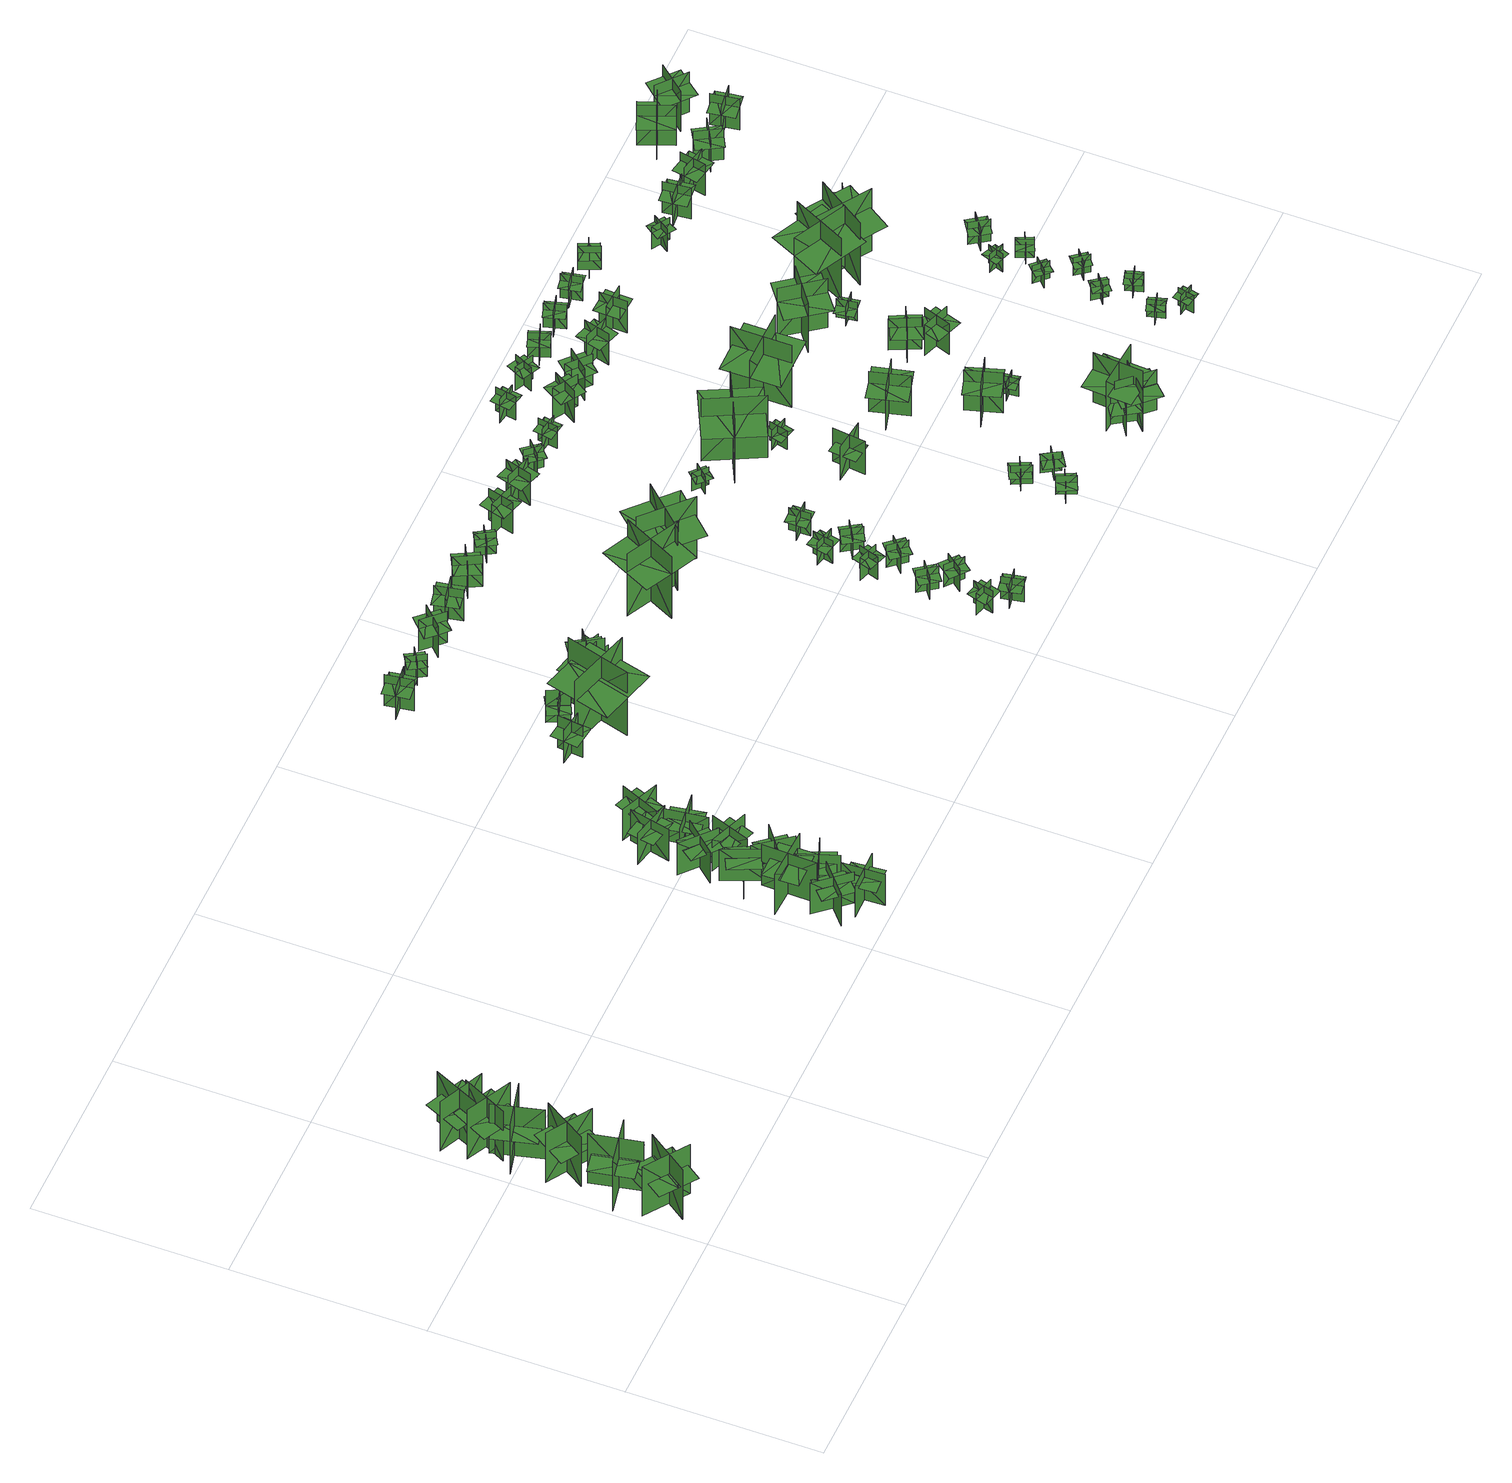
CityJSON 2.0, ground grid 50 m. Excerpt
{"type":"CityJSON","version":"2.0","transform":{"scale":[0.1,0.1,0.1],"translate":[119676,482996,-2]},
"CityObjects":{
"tree1":{"type":"SolitaryVegetationObject","geometry":[{"type":"MultiSurface","lod":"1","boundaries":[[[0,1,2]],[[0,2,3]],[[4,5,6]],[[4,6,7]],[[8,9,10]],[[8,10,11]],[[8,12,13]],[[8,13,9]]]}]},
"tree2":{"type":"SolitaryVegetationObject","geometry":[{"type":"MultiSurface","lod":"1","boundaries":[[[14,15,16]],[[14,16,17]],[[18,19,20]],[[18,20,21]],[[22,23,24]],[[22,24,25]],[[22,26,27]],[[22,27,23]]]}]},
"tree3":{"type":"SolitaryVegetationObject","geometry":[{"type":"MultiSurface","lod":"1","boundaries":[[[28,29,30]],[[28,30,31]],[[32,33,34]],[[32,34,35]],[[36,37,38]],[[36,38,39]],[[36,40,41]],[[36,41,37]]]}]},
"tree4":{"type":"SolitaryVegetationObject","geometry":[{"type":"MultiSurface","lod":"1","boundaries":[[[42,43,44]],[[42,44,45]],[[46,47,48]],[[46,48,49]],[[50,51,52]],[[50,52,53]],[[50,54,55]],[[50,55,51]]]}]},
"tree5":{"type":"SolitaryVegetationObject","geometry":[{"type":"MultiSurface","lod":"1","boundaries":[[[56,57,58]],[[56,58,59]],[[60,61,62]],[[60,62,63]],[[64,65,66]],[[64,66,67]],[[64,68,69]],[[64,69,65]]]}]},
"tree6":{"type":"SolitaryVegetationObject","geometry":[{"type":"MultiSurface","lod":"1","boundaries":[[[70,71,72]],[[70,72,73]],[[74,75,76]],[[74,76,77]],[[78,79,80]],[[78,80,81]],[[78,82,83]],[[78,83,79]]]}]},
"tree7":{"type":"SolitaryVegetationObject","geometry":[{"type":"MultiSurface","lod":"1","boundaries":[[[84,85,86]],[[84,86,87]],[[88,89,90]],[[88,90,91]],[[92,93,94]],[[92,94,95]],[[92,95,96]],[[92,96,97]]]}]},
"tree8":{"type":"SolitaryVegetationObject","geometry":[{"type":"MultiSurface","lod":"1","boundaries":[[[98,99,100]],[[98,100,101]],[[102,103,104]],[[102,104,105]],[[106,107,108]],[[106,108,109]],[[106,109,110]],[[106,110,111]]]}]},
"tree9":{"type":"SolitaryVegetationObject","geometry":[{"type":"MultiSurface","lod":"1","boundaries":[[[112,113,114]],[[112,114,115]],[[116,117,118]],[[116,118,119]],[[120,121,122]],[[120,122,123]],[[120,123,124]],[[120,124,125]]]}]},
"tree10":{"type":"SolitaryVegetationObject","geometry":[{"type":"MultiSurface","lod":"1","boundaries":[[[126,127,128]],[[126,128,129]],[[130,131,132]],[[130,132,133]],[[134,135,136]],[[134,136,137]],[[134,137,138]],[[134,138,139]]]}]},
"tree11":{"type":"SolitaryVegetationObject","geometry":[{"type":"MultiSurface","lod":"1","boundaries":[[[140,141,142]],[[140,142,143]],[[144,145,146]],[[144,146,147]],[[148,149,150]],[[148,150,151]],[[148,151,152]],[[148,152,153]]]}]},
"tree12":{"type":"SolitaryVegetationObject","geometry":[{"type":"MultiSurface","lod":"1","boundaries":[[[154,155,156]],[[154,156,157]],[[158,159,160]],[[158,160,161]],[[162,163,164]],[[162,164,165]],[[162,165,166]],[[162,166,167]]]}]},
"tree13":{"type":"SolitaryVegetationObject","geometry":[{"type":"MultiSurface","lod":"1","boundaries":[[[168,169,170]],[[168,170,171]],[[172,173,174]],[[172,174,175]],[[176,177,178]],[[176,178,179]],[[176,179,180]],[[176,180,181]]]}]},
"tree14":{"type":"SolitaryVegetationObject","geometry":[{"type":"MultiSurface","lod":"1","boundaries":[[[182,183,184]],[[182,184,185]],[[186,187,188]],[[186,188,189]],[[190,191,192]],[[190,192,193]],[[190,193,194]],[[190,194,195]]]}]},
"tree15":{"type":"SolitaryVegetationObject","geometry":[{"type":"MultiSurface","lod":"1","boundaries":[[[196,197,198]],[[196,198,199]],[[200,201,202]],[[200,202,203]],[[204,205,206]],[[204,206,207]],[[204,207,208]],[[204,208,209]]]}]},
"tree16":{"type":"SolitaryVegetationObject","geometry":[{"type":"MultiSurface","lod":"1","boundaries":[[[210,211,212]],[[210,212,213]],[[214,215,216]],[[214,216,217]],[[218,219,220]],[[218,220,221]],[[218,221,222]],[[218,222,223]]]}]},
"tree17":{"type":"SolitaryVegetationObject","geometry":[{"type":"MultiSurface","lod":"1","boundaries":[[[224,225,226]],[[224,226,227]],[[228,229,230]],[[228,230,231]],[[232,233,234]],[[232,234,235]],[[232,235,236]],[[232,236,237]]]}]},
"tree18":{"type":"SolitaryVegetationObject","geometry":[{"type":"MultiSurface","lod":"1","boundaries":[[[238,239,240]],[[238,240,241]],[[242,243,244]],[[242,244,245]],[[246,247,248]],[[246,248,249]],[[246,250,251]],[[246,251,247]]]}]},
"tree19":{"type":"SolitaryVegetationObject","geometry":[{"type":"MultiSurface","lod":"1","boundaries":[[[252,253,254]],[[252,254,255]],[[256,257,258]],[[256,258,259]],[[260,261,257]],[[260,257,256]],[[262,263,253]],[[262,253,252]],[[252,253,264]],[[252,264,265]],[[252,266,267]],[[252,267,253]]]}]},
"tree20":{"type":"SolitaryVegetationObject","geometry":[{"type":"MultiSurface","lod":"1","boundaries":[[[268,269,270]],[[268,270,271]],[[272,273,274]],[[272,274,275]],[[276,277,278]],[[276,278,279]],[[276,279,280]],[[276,280,281]]]}]},
"tree21":{"type":"SolitaryVegetationObject","geometry":[{"type":"MultiSurface","lod":"1","boundaries":[[[282,283,284]],[[282,284,285]],[[286,287,288]],[[286,288,289]],[[290,291,292]],[[290,292,293]],[[290,293,294]],[[290,294,295]]]}]},
"tree22":{"type":"SolitaryVegetationObject","geometry":[{"type":"MultiSurface","lod":"1","boundaries":[[[296,297,298]],[[296,298,299]],[[300,301,302]],[[300,302,303]],[[304,305,301]],[[304,301,300]],[[306,307,297]],[[306,297,296]],[[296,297,308]],[[296,308,309]],[[296,310,311]],[[296,311,297]]]}]},
"tree23":{"type":"SolitaryVegetationObject","geometry":[{"type":"MultiSurface","lod":"1","boundaries":[[[312,313,314]],[[312,314,315]],[[316,317,318]],[[316,318,319]],[[320,321,322]],[[320,322,323]],[[320,324,325]],[[320,325,321]]]}]},
"tree24":{"type":"SolitaryVegetationObject","geometry":[{"type":"MultiSurface","lod":"1","boundaries":[[[326,327,328]],[[326,328,329]],[[330,331,332]],[[330,332,333]],[[334,335,336]],[[334,336,337]],[[334,337,338]],[[334,338,339]]]}]},
"tree25":{"type":"SolitaryVegetationObject","geometry":[{"type":"MultiSurface","lod":"1","boundaries":[[[340,341,342]],[[340,342,343]],[[344,345,346]],[[344,346,347]],[[348,349,350]],[[348,350,351]],[[348,352,353]],[[348,353,349]]]}]},
"tree26":{"type":"SolitaryVegetationObject","geometry":[{"type":"MultiSurface","lod":"1","boundaries":[[[354,355,356]],[[354,356,357]],[[358,359,360]],[[358,360,361]],[[362,363,364]],[[362,364,365]],[[362,365,366]],[[362,366,367]]]}]},
"tree27":{"type":"SolitaryVegetationObject","geometry":[{"type":"MultiSurface","lod":"1","boundaries":[[[368,369,370]],[[368,370,371]],[[372,373,374]],[[372,374,375]],[[376,377,378]],[[376,378,379]],[[376,379,380]],[[376,380,381]]]}]},
"tree28":{"type":"SolitaryVegetationObject","geometry":[{"type":"MultiSurface","lod":"1","boundaries":[[[382,383,384]],[[382,384,385]],[[386,387,388]],[[386,388,389]],[[390,391,392]],[[390,392,393]],[[390,393,394]],[[390,394,395]]]}]},
"tree29":{"type":"SolitaryVegetationObject","geometry":[{"type":"MultiSurface","lod":"1","boundaries":[[[396,397,398]],[[396,398,399]],[[400,401,402]],[[400,402,403]],[[404,405,406]],[[404,406,407]],[[404,407,408]],[[404,408,409]]]}]},
"tree30":{"type":"SolitaryVegetationObject","geometry":[{"type":"MultiSurface","lod":"1","boundaries":[[[410,411,412]],[[410,412,413]],[[414,415,416]],[[414,416,417]],[[418,419,420]],[[418,420,421]],[[418,421,422]],[[418,422,423]]]}]},
"tree31":{"type":"SolitaryVegetationObject","geometry":[{"type":"MultiSurface","lod":"1","boundaries":[[[424,425,426]],[[424,426,427]],[[428,429,430]],[[428,430,431]],[[432,433,434]],[[432,434,435]],[[432,435,436]],[[432,436,437]]]}]},
"tree32":{"type":"SolitaryVegetationObject","geometry":[{"type":"MultiSurface","lod":"1","boundaries":[[[438,439,440]],[[438,440,441]],[[442,443,444]],[[442,444,445]],[[446,447,448]],[[446,448,449]],[[446,449,450]],[[446,450,451]]]}]},
"tree33":{"type":"SolitaryVegetationObject","geometry":[{"type":"MultiSurface","lod":"1","boundaries":[[[452,453,454]],[[452,454,455]],[[456,457,458]],[[456,458,459]],[[460,461,462]],[[460,462,463]],[[460,463,464]],[[460,464,465]]]}]},
"tree34":{"type":"SolitaryVegetationObject","geometry":[{"type":"MultiSurface","lod":"1","boundaries":[[[466,467,468]],[[466,468,469]],[[470,471,472]],[[470,472,473]],[[474,475,476]],[[474,476,477]],[[474,477,478]],[[474,478,479]]]}]},
"tree35":{"type":"SolitaryVegetationObject","geometry":[{"type":"MultiSurface","lod":"1","boundaries":[[[480,481,482]],[[480,482,483]],[[484,485,486]],[[484,486,487]],[[488,489,490]],[[488,490,491]],[[488,491,492]],[[488,492,493]]]}]},
"tree36":{"type":"SolitaryVegetationObject","geometry":[{"type":"MultiSurface","lod":"1","boundaries":[[[494,495,496]],[[494,496,497]],[[498,499,500]],[[498,500,501]],[[502,503,504]],[[502,504,505]],[[502,505,506]],[[502,506,507]]]}]},
"tree37":{"type":"SolitaryVegetationObject","geometry":[{"type":"MultiSurface","lod":"1","boundaries":[[[508,509,510]],[[508,510,511]],[[512,513,514]],[[512,514,515]],[[516,517,518]],[[516,518,519]],[[516,519,520]],[[516,520,521]]]}]},
"tree38":{"type":"SolitaryVegetationObject","geometry":[{"type":"MultiSurface","lod":"1","boundaries":[[[522,523,524]],[[522,524,525]],[[526,527,528]],[[526,528,529]],[[530,531,532]],[[530,532,533]],[[530,533,534]],[[530,534,535]]]}]},
"tree39":{"type":"SolitaryVegetationObject","geometry":[{"type":"MultiSurface","lod":"1","boundaries":[[[536,537,538]],[[536,538,539]],[[540,541,542]],[[540,542,543]],[[544,545,546]],[[544,546,547]],[[544,547,548]],[[544,548,549]]]}]},
"tree40":{"type":"SolitaryVegetationObject","geometry":[{"type":"MultiSurface","lod":"1","boundaries":[[[550,551,552]],[[550,552,553]],[[554,555,556]],[[554,556,557]],[[558,559,560]],[[558,560,561]],[[558,561,562]],[[558,562,563]]]}]},
"tree41":{"type":"SolitaryVegetationObject","geometry":[{"type":"MultiSurface","lod":"1","boundaries":[[[564,565,566]],[[564,566,567]],[[568,569,570]],[[568,570,571]],[[572,573,574]],[[572,574,575]],[[572,575,576]],[[572,576,577]]]}]},
"tree42":{"type":"SolitaryVegetationObject","geometry":[{"type":"MultiSurface","lod":"1","boundaries":[[[578,579,580]],[[578,580,581]],[[582,583,584]],[[582,584,585]],[[586,587,588]],[[586,588,589]],[[586,589,590]],[[586,590,591]]]}]},
"tree43":{"type":"SolitaryVegetationObject","geometry":[{"type":"MultiSurface","lod":"1","boundaries":[[[592,593,594]],[[592,594,595]],[[596,597,598]],[[596,598,599]],[[600,601,602]],[[600,602,603]],[[600,603,604]],[[600,604,605]]]}]},
"tree44":{"type":"SolitaryVegetationObject","geometry":[{"type":"MultiSurface","lod":"1","boundaries":[[[606,607,608]],[[606,608,609]],[[610,611,612]],[[610,612,613]],[[614,615,616]],[[614,616,617]],[[614,617,618]],[[614,618,619]]]}]},
"tree45":{"type":"SolitaryVegetationObject","geometry":[{"type":"MultiSurface","lod":"1","boundaries":[[[620,621,622]],[[620,622,623]],[[624,625,626]],[[624,626,627]],[[628,629,630]],[[628,630,631]],[[628,631,632]],[[628,632,633]]]}]},
"tree46":{"type":"SolitaryVegetationObject","geometry":[{"type":"MultiSurface","lod":"1","boundaries":[[[634,635,636]],[[634,636,637]],[[638,639,640]],[[638,640,641]],[[642,643,644]],[[642,644,645]],[[642,645,646]],[[642,646,647]]]}]},
"tree47":{"type":"SolitaryVegetationObject","geometry":[{"type":"MultiSurface","lod":"1","boundaries":[[[648,649,650]],[[648,650,651]],[[652,653,654]],[[652,654,655]],[[656,657,658]],[[656,658,659]],[[656,659,660]],[[656,660,661]]]}]},
"tree48":{"type":"SolitaryVegetationObject","geometry":[{"type":"MultiSurface","lod":"1","boundaries":[[[662,663,664]],[[662,664,665]],[[666,667,668]],[[666,668,669]],[[670,671,672]],[[670,672,673]],[[670,673,674]],[[670,674,675]]]}]},
"tree49":{"type":"SolitaryVegetationObject","geometry":[{"type":"MultiSurface","lod":"1","boundaries":[[[676,677,678]],[[676,678,679]],[[680,681,682]],[[680,682,683]],[[684,685,686]],[[684,686,687]],[[684,687,688]],[[684,688,689]]]}]},
"tree50":{"type":"SolitaryVegetationObject","geometry":[{"type":"MultiSurface","lod":"1","boundaries":[[[690,691,692]],[[690,692,693]],[[694,695,696]],[[694,696,697]],[[698,699,700]],[[698,700,701]],[[698,701,702]],[[698,702,703]]]}]},
"tree51":{"type":"SolitaryVegetationObject","geometry":[{"type":"MultiSurface","lod":"1","boundaries":[[[704,705,706]],[[704,706,707]],[[708,709,710]],[[708,710,711]],[[712,713,714]],[[712,714,715]],[[712,715,716]],[[712,716,717]]]}]},
"tree52":{"type":"SolitaryVegetationObject","geometry":[{"type":"MultiSurface","lod":"1","boundaries":[[[718,719,720]],[[718,720,721]],[[722,723,724]],[[722,724,725]],[[726,727,728]],[[726,728,729]],[[726,729,730]],[[726,730,731]]]}]},
"tree53":{"type":"SolitaryVegetationObject","geometry":[{"type":"MultiSurface","lod":"1","boundaries":[[[732,733,734]],[[732,734,735]],[[736,737,738]],[[736,738,739]],[[740,741,742]],[[740,742,743]],[[740,743,744]],[[740,744,745]]]}]},
"tree54":{"type":"SolitaryVegetationObject","geometry":[{"type":"MultiSurface","lod":"1","boundaries":[[[746,747,748]],[[746,748,749]],[[750,751,752]],[[750,752,753]],[[754,755,756]],[[754,756,757]],[[754,757,758]],[[754,758,759]]]}]},
"tree55":{"type":"SolitaryVegetationObject","geometry":[{"type":"MultiSurface","lod":"1","boundaries":[[[760,761,762]],[[760,762,763]],[[764,765,766]],[[764,766,767]],[[768,769,770]],[[768,770,771]],[[768,771,772]],[[768,772,773]]]}]},
"tree56":{"type":"SolitaryVegetationObject","geometry":[{"type":"MultiSurface","lod":"1","boundaries":[[[774,775,776]],[[774,776,777]],[[778,779,780]],[[778,780,781]],[[782,783,784]],[[782,784,785]],[[782,785,786]],[[782,786,787]]]}]},
"tree57":{"type":"SolitaryVegetationObject","geometry":[{"type":"MultiSurface","lod":"1","boundaries":[[[788,789,790]],[[788,790,791]],[[792,793,794]],[[792,794,795]],[[796,797,798]],[[796,798,799]],[[796,799,800]],[[796,800,801]]]}]},
"tree58":{"type":"SolitaryVegetationObject","geometry":[{"type":"MultiSurface","lod":"1","boundaries":[[[802,803,804]],[[802,804,805]],[[806,807,808]],[[806,808,809]],[[810,811,812]],[[810,812,813]],[[810,813,814]],[[810,814,815]]]}]},
"tree59":{"type":"SolitaryVegetationObject","geometry":[{"type":"MultiSurface","lod":"1","boundaries":[[[816,817,818]],[[816,818,819]],[[820,821,822]],[[820,822,823]],[[824,825,826]],[[824,826,827]],[[824,827,828]],[[824,828,829]]]}]},
"tree60":{"type":"SolitaryVegetationObject","geometry":[{"type":"MultiSurface","lod":"1","boundaries":[[[830,831,832]],[[830,832,833]],[[834,835,836]],[[834,836,837]],[[838,839,840]],[[838,840,841]],[[838,841,842]],[[838,842,843]]]}]},
"tree61":{"type":"SolitaryVegetationObject","geometry":[{"type":"MultiSurface","lod":"1","boundaries":[[[844,845,846]],[[844,846,847]],[[848,849,850]],[[848,850,851]],[[852,853,854]],[[852,854,855]],[[852,855,856]],[[852,856,857]]]}]},
"tree62":{"type":"SolitaryVegetationObject","geometry":[{"type":"MultiSurface","lod":"1","boundaries":[[[858,859,860]],[[858,860,861]],[[862,863,864]],[[862,864,865]],[[866,867,868]],[[866,868,869]],[[866,867,870]],[[866,870,871]]]}]},
"tree63":{"type":"SolitaryVegetationObject","geometry":[{"type":"MultiSurface","lod":"1","boundaries":[[[872,873,874]],[[872,874,875]],[[876,877,878]],[[876,878,879]],[[880,881,882]],[[880,882,883]],[[880,883,884]],[[880,884,885]]]}]},
"tree64":{"type":"SolitaryVegetationObject","geometry":[{"type":"MultiSurface","lod":"1","boundaries":[[[886,887,888]],[[886,888,889]],[[890,891,892]],[[890,892,893]],[[894,895,896]],[[894,896,897]],[[894,895,898]],[[894,898,899]]]}]},
"tree65":{"type":"SolitaryVegetationObject","geometry":[{"type":"MultiSurface","lod":"1","boundaries":[[[900,901,902]],[[900,902,903]],[[904,905,906]],[[904,906,907]],[[908,909,910]],[[908,910,911]],[[908,909,912]],[[908,912,913]]]}]},
"tree66":{"type":"SolitaryVegetationObject","geometry":[{"type":"MultiSurface","lod":"1","boundaries":[[[914,915,916]],[[914,916,917]],[[918,919,920]],[[918,920,921]],[[922,923,924]],[[922,924,925]],[[922,925,926]],[[922,926,927]]]}]},
"tree67":{"type":"SolitaryVegetationObject","geometry":[{"type":"MultiSurface","lod":"1","boundaries":[[[928,929,930]],[[928,930,931]],[[932,933,934]],[[932,934,935]],[[936,937,938]],[[936,938,939]],[[936,939,940]],[[936,940,941]]]}]},
"tree68":{"type":"SolitaryVegetationObject","geometry":[{"type":"MultiSurface","lod":"1","boundaries":[[[942,943,944]],[[942,944,945]],[[946,947,948]],[[946,948,949]],[[950,951,952]],[[950,952,953]],[[950,953,954]],[[950,954,955]]]}]},
"tree69":{"type":"SolitaryVegetationObject","geometry":[{"type":"MultiSurface","lod":"1","boundaries":[[[956,957,958]],[[956,958,959]],[[960,961,962]],[[960,962,963]],[[964,965,966]],[[964,966,967]],[[964,967,968]],[[964,968,969]]]}]},
"tree70":{"type":"SolitaryVegetationObject","geometry":[{"type":"MultiSurface","lod":"1","boundaries":[[[970,971,972]],[[970,972,973]],[[974,975,976]],[[974,976,977]],[[978,979,980]],[[978,980,981]],[[978,981,982]],[[978,982,983]]]}]},
"tree71":{"type":"SolitaryVegetationObject","geometry":[{"type":"MultiSurface","lod":"1","boundaries":[[[984,985,986]],[[984,986,987]],[[988,989,990]],[[988,990,991]],[[992,993,994]],[[992,994,995]],[[992,995,996]],[[992,996,997]]]}]},
"tree72":{"type":"SolitaryVegetationObject","geometry":[{"type":"MultiSurface","lod":"1","boundaries":[[[998,999,1000]],[[998,1000,1001]],[[1002,1003,1004]],[[1002,1004,1005]],[[1006,1007,1008]],[[1006,1008,1009]],[[1006,1009,1010]],[[1006,1010,1011]]]}]},
"tree73":{"type":"SolitaryVegetationObject","geometry":[{"type":"MultiSurface","lod":"1","boundaries":[[[1012,1013,1014]],[[1012,1014,1015]],[[1016,1017,1018]],[[1016,1018,1019]],[[1020,1021,1022]],[[1020,1022,1023]],[[1020,1023,1024]],[[1020,1024,1025]]]}]},
"tree74":{"type":"SolitaryVegetationObject","geometry":[{"type":"MultiSurface","lod":"1","boundaries":[[[1026,1027,1028]],[[1026,1028,1029]],[[1030,1031,1032]],[[1030,1032,1033]],[[1034,1035,1036]],[[1034,1036,1037]],[[1034,1037,1038]],[[1034,1038,1039]]]}]},
"tree75":{"type":"SolitaryVegetationObject","geometry":[{"type":"MultiSurface","lod":"1","boundaries":[[[1040,1041,1042]],[[1040,1042,1043]],[[1044,1045,1046]],[[1044,1046,1047]],[[1048,1049,1050]],[[1048,1050,1051]],[[1048,1051,1052]],[[1048,1052,1053]]]}]},
"tree76":{"type":"SolitaryVegetationObject","geometry":[{"type":"MultiSurface","lod":"1","boundaries":[[[1054,1055,1056]],[[1054,1056,1057]],[[1058,1059,1060]],[[1058,1060,1061]],[[1062,1063,1064]],[[1062,1064,1065]],[[1062,1065,1066]],[[1062,1066,1067]]]}]},
"tree77":{"type":"SolitaryVegetationObject","geometry":[{"type":"MultiSurface","lod":"1","boundaries":[[[1068,1069,1070]],[[1068,1070,1071]],[[1072,1073,1074]],[[1072,1074,1075]],[[1076,1077,1078]],[[1076,1078,1079]],[[1076,1079,1080]],[[1076,1080,1081]]]}]},
"tree78":{"type":"SolitaryVegetationObject","geometry":[{"type":"MultiSurface","lod":"1","boundaries":[[[1082,1083,1084]],[[1082,1084,1085]],[[1086,1087,1088]],[[1086,1088,1089]],[[1090,1091,1092]],[[1090,1092,1093]],[[1090,1093,1094]],[[1090,1094,1095]]]}]},
"tree79":{"type":"SolitaryVegetationObject","geometry":[{"type":"MultiSurface","lod":"1","boundaries":[[[1096,1097,1098]],[[1096,1098,1099]],[[1100,1101,1102]],[[1100,1102,1103]],[[1104,1105,1106]],[[1104,1106,1107]],[[1104,1107,1108]],[[1104,1108,1109]]]}]},
"tree80":{"type":"SolitaryVegetationObject","geometry":[{"type":"MultiSurface","lod":"1","boundaries":[[[1110,1111,1112]],[[1110,1112,1113]],[[1114,1115,1116]],[[1114,1116,1117]],[[1118,1119,1120]],[[1118,1120,1121]],[[1118,1121,1122]],[[1118,1122,1123]]]}]},
"tree81":{"type":"SolitaryVegetationObject","geometry":[{"type":"MultiSurface","lod":"1","boundaries":[[[1124,1125,1126]],[[1124,1126,1127]],[[1128,1129,1130]],[[1128,1130,1131]],[[1132,1133,1134]],[[1132,1134,1135]],[[1132,1135,1136]],[[1132,1136,1137]]]}]},
"tree82":{"type":"SolitaryVegetationObject","geometry":[{"type":"MultiSurface","lod":"1","boundaries":[[[1138,1139,1140]],[[1138,1140,1141]],[[1142,1143,1144]],[[1142,1144,1145]],[[1146,1147,1148]],[[1146,1148,1149]],[[1146,1149,1150]],[[1146,1150,1151]]]}]},
"tree83":{"type":"SolitaryVegetationObject","geometry":[{"type":"MultiSurface","lod":"1","boundaries":[[[1152,1153,1154]],[[1152,1154,1155]],[[1156,1157,1158]],[[1156,1158,1159]],[[1160,1161,1162]],[[1160,1162,1163]],[[1160,1163,1164]],[[1160,1164,1165]]]}]},
"tree84":{"type":"SolitaryVegetationObject","geometry":[{"type":"MultiSurface","lod":"1","boundaries":[[[1166,1167,1168]],[[1166,1168,1169]],[[1170,1171,1172]],[[1170,1172,1173]],[[1174,1175,1176]],[[1174,1176,1177]],[[1174,1177,1178]],[[1174,1178,1179]]]}]},
"tree85":{"type":"SolitaryVegetationObject","geometry":[{"type":"MultiSurface","lod":"1","boundaries":[[[1180,1181,1182]],[[1180,1182,1183]],[[1184,1185,1186]],[[1184,1186,1187]],[[1188,1189,1190]],[[1188,1190,1191]],[[1188,1191,1192]],[[1188,1192,1193]]]}]},
"tree86":{"type":"SolitaryVegetationObject","geometry":[{"type":"MultiSurface","lod":"1","boundaries":[[[1194,1195,1196]],[[1194,1196,1197]],[[1198,1199,1200]],[[1198,1200,1201]],[[1202,1203,1204]],[[1202,1204,1205]],[[1202,1205,1206]],[[1202,1206,1207]]]}]},
"tree87":{"type":"SolitaryVegetationObject","geometry":[{"type":"MultiSurface","lod":"1","boundaries":[[[1208,1209,1210]],[[1208,1210,1211]],[[1212,1213,1214]],[[1212,1214,1215]],[[1216,1217,1218]],[[1216,1218,1219]],[[1216,1219,1220]],[[1216,1220,1221]]]}]},
"tree88":{"type":"SolitaryVegetationObject","geometry":[{"type":"MultiSurface","lod":"1","boundaries":[[[1222,1223,1224]],[[1222,1224,1225]],[[1226,1227,1228]],[[1226,1228,1229]],[[1230,1231,1232]],[[1230,1232,1233]],[[1230,1233,1234]],[[1230,1234,1235]]]}]},
"tree89":{"type":"SolitaryVegetationObject","geometry":[{"type":"MultiSurface","lod":"1","boundaries":[[[1236,1237,1238]],[[1236,1238,1239]],[[1240,1241,1242]],[[1240,1242,1243]],[[1244,1245,1246]],[[1244,1246,1247]],[[1244,1247,1248]],[[1244,1248,1249]]]}]},
"tree90":{"type":"SolitaryVegetationObject","geometry":[{"type":"MultiSurface","lod":"1","boundaries":[[[1250,1251,1252]],[[1250,1252,1253]],[[1254,1255,1256]],[[1254,1256,1257]],[[1258,1259,1260]],[[1258,1260,1261]],[[1258,1261,1262]],[[1258,1262,1263]]]}]},
"tree91":{"type":"SolitaryVegetationObject","geometry":[{"type":"MultiSurface","lod":"1","boundaries":[[[1264,1265,1266]],[[1264,1266,1267]],[[1268,1269,1270]],[[1268,1270,1271]],[[1272,1273,1274]],[[1272,1274,1275]],[[1272,1275,1276]],[[1272,1276,1277]]]}]},
"tree92":{"type":"SolitaryVegetationObject","geometry":[{"type":"MultiSurface","lod":"1","boundaries":[[[1278,1279,1280]],[[1278,1280,1281]],[[1282,1283,1284]],[[1282,1284,1285]],[[1286,1287,1288]],[[1286,1288,1289]],[[1286,1289,1290]],[[1286,1290,1291]]]}]},
"tree93":{"type":"SolitaryVegetationObject","geometry":[{"type":"MultiSurface","lod":"1","boundaries":[[[1292,1293,1294]],[[1292,1294,1295]],[[1296,1297,1298]],[[1296,1298,1299]],[[1300,1301,1302]],[[1300,1302,1303]],[[1300,1303,1304]],[[1300,1304,1305]]]}]},
"tree94":{"type":"SolitaryVegetationObject","geometry":[{"type":"MultiSurface","lod":"1","boundaries":[[[1306,1307,1308]],[[1306,1308,1309]],[[1310,1311,1312]],[[1310,1312,1313]],[[1314,1315,1316]],[[1314,1316,1317]],[[1314,1317,1318]],[[1314,1318,1319]]]}]},
"tree95":{"type":"SolitaryVegetationObject","geometry":[{"type":"MultiSurface","lod":"1","boundaries":[[[1320,1321,1322]],[[1320,1322,1323]],[[1324,1325,1326]],[[1324,1326,1327]],[[1328,1329,1325]],[[1328,1325,1324]],[[1330,1331,1321]],[[1330,1321,1320]],[[1320,1321,1332]],[[1320,1332,1333]],[[1320,1334,1335]],[[1320,1335,1321]]]}]},
"tree96":{"type":"SolitaryVegetationObject","geometry":[{"type":"MultiSurface","lod":"1","boundaries":[[[1336,1337,1338]],[[1336,1338,1339]],[[1340,1341,1342]],[[1340,1342,1343]],[[1344,1345,1346]],[[1344,1346,1347]],[[1344,1347,1348]],[[1344,1348,1349]]]}]},
"tree97":{"type":"SolitaryVegetationObject","geometry":[{"type":"MultiSurface","lod":"1","boundaries":[[[1350,1351,1352]],[[1350,1352,1353]],[[1354,1355,1356]],[[1354,1356,1357]],[[1358,1359,1360]],[[1358,1360,1361]],[[1358,1361,1362]],[[1358,1362,1363]]]}]},
"tree98":{"type":"SolitaryVegetationObject","geometry":[{"type":"MultiSurface","lod":"1","boundaries":[[[1364,1365,1366]],[[1364,1366,1367]],[[1368,1369,1370]],[[1368,1370,1371]],[[1372,1373,1374]],[[1372,1374,1375]],[[1372,1375,1376]],[[1372,1376,1377]]]}]},
"tree99":{"type":"SolitaryVegetationObject","geometry":[{"type":"MultiSurface","lod":"1","boundaries":[[[1378,1379,1380]],[[1378,1380,1381]],[[1382,1383,1384]],[[1382,1384,1385]],[[1386,1387,1388]],[[1386,1388,1389]],[[1386,1389,1390]],[[1386,1390,1391]]]}]},
"tree100":{"type":"SolitaryVegetationObject","geometry":[{"type":"MultiSurface","lod":"1","boundaries":[[[1392,1393,1394]],[[1392,1394,1395]],[[1396,1397,1398]],[[1396,1398,1399]],[[1400,1401,1402]],[[1400,1402,1403]],[[1400,1403,1404]],[[1400,1404,1405]]]}]}
},
"vertices":[
[47,82,15],[123,191,15],[123,191,186],[47,82,186],[128,97,15],[128,97,186],[20,173,186],[20,173,15],[47,92,120],[114,187,120],[70,218,120],[3,123,120],[93,60,120],[159,155,120],
[93,200,16],[67,330,16],[67,330,187],[93,200,187],[138,269,16],[138,269,187],[8,243,187],[8,243,16],[86,207,121],[63,320,121],[11,310,121],[33,197,121],[140,218,121],[118,331,121],
[32,421,14],[145,351,14],[145,351,186],[32,421,186],[52,340,14],[52,340,186],[122,453,186],[122,453,14],[42,421,120],[140,360,120],[169,406,120],[71,467,120],[13,374,120],[111,313,120],
[68,579,13],[100,451,13],[100,451,184],[68,579,184],[26,508,13],[26,508,184],[154,540,184],[154,540,13],[75,572,118],[103,460,118],[155,474,118],[127,586,118],[21,559,118],[49,447,118],
[30,618,14],[148,559,14],[148,559,185],[30,618,185],[57,539,14],[57,539,185],[116,658,185],[116,658,14],[40,619,119],[143,567,119],[167,615,119],[64,667,119],[15,569,119],[118,517,119],
[30,686,13],[150,631,13],[150,631,184],[30,686,184],[60,609,13],[60,609,184],[115,729,184],[115,729,13],[40,687,119],[145,639,119],[168,688,119],[63,736,119],[17,637,119],[122,588,119],
[1116,93,14],[1045,175,14],[1045,175,123],[1116,93,123],[1121,166,14],[1121,166,123],[1039,94,123],[1039,94,14],[1110,100,94],[1136,125,94],[1078,187,94],[1052,162,94],[1025,137,94],[1084,75,94],
[1152,246,14],[1012,250,14],[1012,250,154],[1152,246,154],[1087,314,14],[1087,314,154],[1083,174,154],[1083,174,14],[1139,246,117],[1139,293,117],[1029,291,117],[1030,245,117],[1031,198,117],[1140,200,117],
[1136,24,14],[1133,133,14],[1133,133,122],[1136,24,122],[1186,77,14],[1186,77,122],[1077,75,122],[1077,75,14],[1136,34,94],[1172,36,94],[1166,121,94],[1130,118,94],[1094,116,94],[1099,31,94],
[1101,310,16],[1059,410,16],[1059,410,125],[1101,310,125],[1128,378,16],[1128,378,125],[1028,335,125],[1028,335,16],[1098,319,96],[1131,335,96],[1094,411,96],[1061,396,96],[1029,380,96],[1065,303,96],
[1152,142,13],[1116,244,13],[1116,244,122],[1152,142,122],[1184,208,13],[1184,208,122],[1081,171,122],[1081,171,13],[1150,151,93],[1183,164,93],[1151,243,93],[1118,230,93],[1084,216,93],[1116,137,93],
[1121,435,16],[1039,507,16],[1039,507,125],[1121,435,125],[1116,508,16],[1116,508,125],[1044,426,125],[1044,426,16],[1114,441,96],[1136,470,96],[1070,523,96],[1047,495,96],[1025,466,96],[1091,413,96],
[1167,262,14],[1100,348,14],[1100,348,123],[1167,262,123],[1176,334,14],[1176,334,123],[1090,268,123],[1090,268,14],[1161,269,94],[1189,293,94],[1134,358,94],[1107,335,94],[1079,311,94],[1133,246,94],
[1184,398,14],[1082,437,14],[1082,437,123],[1184,398,123],[1153,465,14],[1153,465,123],[1115,363,123],[1115,363,14],[1175,402,94],[1186,436,94],[1106,463,94],[1094,428,94],[1083,394,94],[1163,367,94],
[1032,604,17],[1138,580,17],[1138,580,125],[1032,604,125],[1071,542,17],[1071,542,125],[1095,648,125],[1095,648,17],[1041,602,97],[1034,566,97],[1118,550,97],[1124,586,97],[1131,622,97],[1047,637,97],
[1129,579,14],[1144,471,14],[1144,471,123],[1129,579,123],[1085,520,14],[1085,520,123],[1193,535,123],[1193,535,14],[1130,569,94],[1094,563,94],[1110,479,94],[1145,486,94],[1181,492,94],[1166,576,94],
[1157,692,17],[1114,592,17],[1114,592,125],[1157,692,125],[1089,665,17],[1089,665,125],[1189,622,125],[1189,622,17],[1153,683,97],[1119,696,97],[1089,617,97],[1122,604,97],[1156,591,97],[1186,670,97],
[1297,916,20],[1290,850,20],[1290,850,131],[1297,916,131],[1258,884,20],[1323,876,20],[1323,876,131],[1258,884,131],[1258,884,95],[1323,876,95],[1328,912,95],[1262,920,95],[1253,848,95],[1319,840,95],
[1362,973,73],[1388,920,73],[1415,933,73],[1389,987,73],[1401,960,73],[1347,934,73],[1349,931,128],[1402,957,128],[1402,957,19],[1349,931,19],[1360,972,19],[1385,919,19],[1388,920,128],[1362,973,128],[1335,960,73],[1361,907,73],
[1270,1341,14],[1280,1270,14],[1280,1270,122],[1270,1341,122],[1239,1300,14],[1310,1309,14],[1310,1309,122],[1239,1300,122],[1239,1300,94],[1243,1266,94],[1314,1275,94],[1310,1309,94],[1305,1343,94],[1234,1334,94],
[1449,952,13],[1400,783,13],[1400,783,232],[1449,952,232],[1327,885,13],[1496,836,13],[1496,836,232],[1327,885,232],[1434,945,161],[1356,966,161],[1310,796,161],[1388,775,161],[1467,754,161],[1513,924,161],
[1468,913,73],[1430,958,73],[1406,938,73],[1445,893,73],[1427,915,73],[1472,954,73],[1470,957,128],[1425,918,128],[1425,918,19],[1470,957,19],[1470,914,19],[1432,960,19],[1430,958,128],[1468,913,128],[1491,932,73],[1453,978,73],
[1524,913,17],[1441,933,17],[1441,933,158],[1524,913,158],[1489,969,17],[1469,885,17],[1469,885,158],[1489,969,158],[1489,969,112],[1469,885,112],[1515,875,112],[1535,958,112],[1444,979,112],[1424,896,112],
[1394,1285,11],[1368,1329,11],[1368,1329,89],[1394,1285,89],[1403,1321,11],[1359,1295,11],[1359,1295,89],[1403,1321,89],[1403,1321,69],[1391,1342,69],[1347,1316,69],[1359,1295,69],[1372,1274,69],[1416,1300,69],
[1478,909,17],[1548,958,17],[1548,958,158],[1478,909,158],[1542,898,17],[1494,968,17],[1494,968,158],[1542,898,158],[1542,898,112],[1494,968,112],[1456,942,112],[1504,871,112],[1581,924,112],[1533,994,112],
[1573,902,17],[1520,934,17],[1520,934,99],[1573,902,99],[1563,945,17],[1531,892,17],[1531,892,99],[1563,945,99],[1559,939,68],[1537,952,68],[1515,915,68],[1536,902,68],[1558,889,68],[1581,926,68],
[1506,1281,16],[1456,1331,16],[1456,1331,124],[1506,1281,124],[1506,1333,16],[1455,1282,16],[1455,1282,124],[1506,1333,124],[1506,1333,95],[1482,1357,95],[1431,1307,95],[1455,1282,95],[1479,1258,95],[1530,1308,95],
[1609,943,18],[1564,962,18],[1564,962,83],[1609,943,83],[1596,975,18],[1577,930,18],[1577,930,83],[1596,975,83],[1594,970,59],[1575,978,59],[1561,946,59],[1580,938,59],[1599,930,59],[1612,962,59],
[1584,1271,15],[1570,1341,15],[1570,1341,123],[1584,1271,123],[1612,1315,15],[1542,1300,15],[1542,1300,123],[1612,1315,123],[1612,1315,95],[1606,1349,95],[1535,1334,95],[1542,1300,95],[1549,1267,95],[1619,1281,95],
[1702,1272,14],[1669,1336,14],[1669,1336,123],[1702,1272,123],[1717,1322,14],[1653,1290,14],[1653,1290,123],[1717,1322,123],[1717,1322,94],[1701,1353,94],[1638,1320,94],[1653,1290,94],[1669,1259,94],[1733,1292,94],
[1746,926,13],[1885,857,13],[1885,857,228],[1746,926,228],[1778,828,13],[1847,967,13],[1847,967,228],[1778,828,228],[1778,828,168],[1848,794,168],[1917,933,168],[1847,967,168],[1778,1001,168],[1709,862,168],
[2078,143,16],[2092,197,16],[2092,197,92],[2078,143,92],[2110,161,16],[2057,176,16],[2057,176,92],[2110,161,92],[2110,161,71],[2117,188,71],[2064,202,71],[2057,176,71],[2049,149,71],[2103,135,71],
[2128,143,15],[2139,89,15],[2139,89,92],[2128,143,92],[2107,113,15],[2162,123,15],[2162,123,92],[2107,113,92],[2107,113,70],[2113,86,70],[2167,96,70],[2162,123,70],[2157,150,70],[2102,140,70],
[2105,327,15],[2061,295,15],[2061,295,92],[2105,327,92],[2069,333,15],[2102,289,15],[2102,289,92],[2069,333,92],[2069,333,70],[2047,317,70],[2079,272,70],[2102,289,70],[2124,305,70],[2091,350,70],
[1771,1291,16],[1815,1317,16],[1815,1317,93],[1771,1291,93],[1807,1282,16],[1781,1326,16],[1781,1326,93],[1807,1282,93],[1807,1282,73],[1828,1294,73],[1802,1338,73],[1781,1326,73],[1760,1313,73],[1786,1269,73],
[1862,952,12],[1976,846,12],[1976,846,227],[1862,952,227],[1865,849,12],[1971,962,12],[1971,962,227],[1865,849,227],[1865,849,167],[1922,796,167],[2028,909,167],[1971,962,167],[1914,1015,167],[1809,901,167],
[1970,910,14],[1911,894,14],[1911,895,96],[1970,910,96],[1932,932,14],[1948,873,14],[1948,873,96],[1932,932,96],[1934,925,65],[1910,919,65],[1921,877,65],[1945,883,65],[1970,890,65],[1959,932,65],
[2148,284,14],[2113,241,14],[2113,241,91],[2148,284,91],[2111,280,14],[2154,245,14],[2154,245,91],[2111,280,91],[2111,280,70],[2093,259,70],[2136,224,70],[2154,245,70],[2171,267,70],[2128,302,70],
[2109,451,14],[2056,468,14],[2056,468,91],[2109,451,91],[2092,484,14],[2075,431,14],[2075,431,91],[2092,484,91],[2092,484,70],[2066,492,70],[2049,440,70],[2075,431,70],[2101,423,70],[2118,475,70],
[2152,424,15],[2111,388,15],[2111,388,91],[2152,424,91],[2116,427,15],[2152,385,15],[2152,385,91],[2116,427,91],[2116,427,70],[2095,409,70],[2131,367,70],[2152,385,70],[2173,403,70],[2137,445,70],
[2062,578,14],[2116,566,14],[2116,566,91],[2062,578,91],[2081,547,14],[2093,601,14],[2093,601,91],[2081,547,91],[2081,547,70],[2108,541,70],[2120,595,70],[2093,601,70],[2066,607,70],[2054,553,70],
[1927,1295,14],[1858,1314,14],[1858,1314,122],[1927,1295,122],[1901,1340,14],[1882,1271,14],[1882,1271,122],[1901,1340,122],[1901,1340,94],[1868,1349,94],[1849,1280,94],[1882,1271,94],[1915,1262,94],[1934,1331,94],
[2156,537,15],[2109,508,15],[2109,508,92],[2156,537,92],[2120,545,15],[2150,498,15],[2150,498,92],[2120,545,92],[2120,545,70],[2097,531,70],[2126,484,70],[2150,498,70],[2173,513,70],[2144,560,70],
[2112,652,17],[2167,653,17],[2167,653,94],[2112,652,94],[2138,627,17],[2137,682,17],[2137,682,94],[2138,627,94],[2138,627,72],[2165,627,72],[2165,682,72],[2137,682,72],[2109,681,72],[2110,626,72],
[1954,1313,14],[2023,1292,14],[2023,1292,123],[1954,1313,123],[1979,1267,14],[2000,1336,14],[2000,1336,123],[1979,1267,123],[1979,1267,94],[2012,1257,94],[2033,1326,94],[2000,1336,94],[1967,1346,94],[1946,1277,94],
[2189,904,25],[2156,934,25],[2156,934,87],[2189,904,87],[2188,933,25],[2158,901,25],[2158,901,87],[2188,933,87],[2188,933,69],[2171,948,69],[2141,916,69],[2158,901,69],[2174,886,69],[2204,918,69],
[2104,1319,16],[2065,1286,16],[2065,1286,93],[2104,1319,93],[2067,1321,16],[2100,1283,16],[2100,1283,93],[2067,1321,93],[2067,1321,73],[2048,1305,73],[2081,1267,73],[2100,1283,73],[2119,1299,73],[2085,1338,73],
[2505,139,17],[2459,117,17],[2459,117,81],[2505,139,81],[2476,149,17],[2476,149,81],[2497,104,81],[2497,104,17],[2476,149,59],[2451,138,59],[2473,92,59],[2497,104,59],[2522,116,59],[2500,161,59],
[2467,259,15],[2489,213,15],[2489,213,79],[2467,259,79],[2457,230,15],[2457,230,79],[2503,251,79],[2503,251,15],[2457,230,57],[2468,205,57],[2514,226,57],[2503,251,57],[2491,276,57],[2445,254,57],
[2175,1328,15],[2167,1277,15],[2167,1277,92],[2175,1328,92],[2145,1306,15],[2195,1298,15],[2195,1298,92],[2145,1306,92],[2145,1306,72],[2141,1281,72],[2192,1274,72],[2195,1298,72],[2199,1322,72],[2148,1330,72],
[2378,670,13],[2368,584,13],[2368,584,127],[2378,670,127],[2330,632,13],[2416,622,13],[2416,622,127],[2330,632,127],[2340,631,84],[2336,595,84],[2396,588,84],[2400,624,84],[2404,659,84],[2344,666,84],
[2259,952,16],[2328,813,16],[2328,813,231],[2259,952,231],[2225,854,16],[2364,923,16],[2364,923,231],[2225,854,231],[2225,854,171],[2260,785,171],[2399,853,171],[2364,923,171],[2330,992,171],[2191,924,171],
[2553,166,15],[2527,209,15],[2527,209,80],[2553,166,80],[2560,196,15],[2560,196,80],[2517,170,80],[2517,170,15],[2560,196,57],[2546,219,57],[2503,193,57],[2517,170,57],[2531,147,57],[2574,173,57],
[2381,831,14],[2369,782,14],[2369,782,79],[2381,831,79],[2355,815,14],[2355,815,79],[2404,802,79],[2404,802,14],[2355,815,56],[2348,788,56],[2397,776,56],[2404,802,56],[2411,828,56],[2362,841,56],
[2220,1454,17],[2210,1400,17],[2210,1400,99],[2220,1454,99],[2188,1431,17],[2241,1421,17],[2241,1421,99],[2188,1431,99],[2188,1431,78],[2183,1405,78],[2237,1395,78],[2241,1421,78],[2246,1447,78],[2192,1457,78],
[2254,1270,19],[2291,1332,19],[2291,1332,128],[2254,1270,128],[2305,1283,19],[2244,1320,19],[2244,1320,128],[2305,1283,128],[2305,1283,99],[2323,1313,99],[2261,1350,99],[2244,1320,99],[2226,1291,99],[2287,1254,99],
[2424,875,18],[2424,875,80],[2384,911,80],[2384,911,18],[2388,874,18],[2388,874,80],[2422,913,80],[2422,913,18],[2383,868,60],[2403,850,60],[2445,898,60],[2425,916,60],[2405,934,60],[2363,885,60],
[2381,1277,16],[2328,1325,16],[2328,1325,124],[2381,1277,124],[2378,1329,16],[2330,1276,16],[2330,1276,124],[2378,1329,124],[2378,1329,96],[2353,1352,96],[2305,1299,96],[2330,1276,96],[2356,1253,96],[2404,1306,96],
[2345,1413,17],[2296,1437,17],[2296,1437,99],[2345,1413,99],[2332,1450,17],[2308,1401,17],[2308,1401,99],[2332,1450,99],[2332,1450,78],[2308,1462,78],[2285,1413,78],[2308,1401,78],[2332,1390,78],[2356,1439,78],
[2613,620,10],[2517,595,10],[2517,595,149],[2613,620,149],[2556,654,10],[2581,557,10],[2581,557,149],[2556,654,149],[2556,654,110],[2508,642,110],[2533,545,110],[2581,557,110],[2629,570,110],[2605,666,110],
[2500,824,9],[2500,979,9],[2500,979,225],[2500,824,225],[2573,896,9],[2419,896,9],[2419,896,225],[2573,896,225],[2573,896,164],[2573,974,164],[2418,973,164],[2419,896,164],[2419,818,164],[2574,819,164],
[2782,115,12],[2713,70,12],[2713,70,122],[2782,115,122],[2727,126,12],[2772,57,12],[2772,57,122],[2727,126,122],[2780,117,85],[2712,72,85],[2734,37,85],[2803,83,85],[2693,100,85],[2762,145,85],
[2609,393,13],[2697,420,13],[2697,420,152],[2609,393,152],[2669,362,13],[2642,450,13],[2642,450,152],[2669,362,152],[2669,362,115],[2711,375,115],[2684,463,115],[2642,450,115],[2599,437,115],[2627,349,115],
[2744,112,11],[2816,35,11],[2816,35,152],[2744,112,152],[2742,40,11],[2819,113,11],[2819,113,152],[2742,40,152],[2741,109,105],[2814,33,105],[2852,69,105],[2780,146,105],[2783,3,105],[2710,80,105],
[2774,53,11],[2782,182,11],[2782,182,183],[2774,53,183],[2839,111,11],[2710,119,11],[2710,119,183],[2839,111,183],[2778,53,125],[2786,182,125],[2721,186,125],[2713,57,125],[2838,178,125],[2830,49,125],
[2721,390,18],[2726,346,18],[2726,346,79],[2721,390,79],[2702,367,18],[2746,372,18],[2746,372,79],[2702,367,79],[2702,367,62],[2705,345,62],[2749,350,62],[2746,372,62],[2744,394,62],[2700,389,62],
[2440,1433,18],[2389,1415,18],[2389,1415,101],[2440,1433,101],[2405,1450,18],[2422,1399,18],[2422,1399,101],[2405,1450,101],[2405,1450,79],[2380,1442,79],[2398,1390,79],[2422,1399,79],[2447,1408,79],[2429,1459,79],
[2428,1311,16],[2497,1292,16],[2497,1292,124],[2428,1311,124],[2454,1266,16],[2473,1335,16],[2473,1335,124],[2454,1266,124],[2454,1266,96],[2487,1256,96],[2507,1325,96],[2473,1335,96],[2440,1344,96],[2421,1275,96],
[2638,897,14],[2638,897,76],[2585,890,76],[2585,890,14],[2616,869,14],[2616,869,76],[2609,920,76],[2609,920,14],[2617,861,56],[2643,864,56],[2635,928,56],[2608,924,56],[2582,921,56],[2590,857,56],
[2485,1419,17],[2538,1434,17],[2538,1434,100],[2485,1419,100],[2520,1400,17],[2505,1452,17],[2505,1452,100],[2520,1400,100],[2520,1400,78],[2545,1407,78],[2530,1460,78],[2505,1452,78],[2480,1445,78],[2495,1393,78],
[2564,1265,15],[2567,1337,15],[2567,1337,124],[2564,1265,124],[2602,1301,15],[2531,1304,15],[2531,1304,124],[2602,1301,124],[2602,1301,95],[2604,1336,95],[2532,1339,95],[2531,1304,95],[2529,1270,95],[2601,1267,95],
[2782,614,13],[2749,684,13],[2749,684,121],[2782,614,121],[2800,662,13],[2730,629,13],[2730,629,121],[2800,662,121],[2800,662,91],[2783,697,91],[2713,664,91],[2730,629,91],[2746,594,91],[2816,627,91],
[2837,573,14],[2764,599,14],[2764,599,121],[2837,573,121],[2815,620,14],[2789,547,14],[2789,547,121],[2815,620,121],[2815,620,91],[2778,633,91],[2753,560,91],[2789,547,91],[2826,534,91],[2851,607,91],
[2772,928,9],[2674,855,9],[2674,855,178],[2772,928,178],[2691,940,9],[2764,843,9],[2764,843,178],[2691,940,178],[2691,940,131],[2643,904,131],[2716,806,131],[2764,843,131],[2813,880,131],[2740,977,131],
[2581,1420,18],[2634,1430,18],[2634,1430,101],[2581,1420,101],[2614,1398,18],[2604,1451,18],[2604,1451,101],[2614,1398,101],[2614,1398,79],[2640,1402,79],[2629,1456,79],[2604,1451,79],[2578,1446,79],[2588,1393,79],
[2780,804,13],[2830,811,13],[2830,811,78],[2780,804,78],[2805,786,13],[2805,786,78],[2798,836,78],[2798,836,13],[2805,786,55],[2832,789,55],[2825,839,55],[2798,836,55],[2771,832,55],[2778,782,55],
[3101,153,13],[3059,141,13],[3059,141,75],[3101,153,75],[3076,168,13],[3087,125,13],[3087,125,75],[3076,168,75],[3076,168,58],[3054,162,58],[3066,119,58],[3087,125,58],[3109,131,58],[3097,174,58],
[2724,1397,15],[2702,1447,15],[2702,1447,97],[2724,1397,97],[2738,1434,15],[2688,1412,15],[2688,1412,97],[2738,1434,97],[2738,1434,76],[2728,1458,76],[2678,1436,76],[2688,1412,76],[2699,1388,76],[2749,1410,76],
[2850,845,13],[2918,984,13],[2918,984,229],[2850,845,229],[2948,877,13],[2809,946,13],[2809,946,229],[2948,877,229],[2948,877,168],[2982,947,168],[2843,1015,168],[2809,946,168],[2775,876,168],[2913,808,168],
[3137,114,14],[3128,71,14],[3128,71,75],[3137,114,75],[3112,98,14],[3155,89,14],[3155,89,75],[3112,98,75],[3112,98,58],[3108,77,58],[3151,68,58],[3155,89,58],[3160,111,58],[3116,120,58],
[3067,276,18],[3102,302,18],[3102,302,79],[3067,276,79],[3096,272,18],[3069,307,18],[3069,307,79],[3096,272,79],[3096,272,62],[3114,285,62],[3087,320,62],[3069,307,62],[3052,294,62],[3078,258,62],
[2919,879,19],[2921,940,19],[2921,940,101],[2919,879,101],[2951,908,19],[2889,911,19],[2889,911,101],[2951,908,101],[2944,909,70],[2945,934,70],[2901,936,70],[2900,911,70],[2899,885,70],[2943,883,70],
[3129,246,16],[3142,204,16],[3142,204,77],[3129,246,77],[3115,220,16],[3158,233,16],[3158,233,77],[3115,220,77],[3115,220,60],[3122,199,60],[3164,212,60],[3158,233,60],[3151,254,60],[3109,242,60],
[3097,453,16],[3065,422,16],[3065,422,78],[3097,453,78],[3067,453,16],[3098,422,16],[3098,422,78],[3067,453,78],[3067,453,60],[3052,438,60],[3083,406,60],[3098,422,60],[3114,437,60],[3083,469,60],
[2892,924,12],[3022,839,12],[3022,839,228],[2892,924,228],[2913,823,12],[2998,952,12],[2998,952,228],[2913,823,228],[2913,823,167],[2978,780,167],[3063,910,167],[2998,952,167],[2933,995,167],[2848,865,167],
[2968,946,19],[2924,923,19],[2924,923,84],[2968,946,84],[2935,956,19],[2957,912,19],[2957,912,84],[2935,956,84],[2937,951,59],[2919,942,59],[2935,911,59],[2953,920,59],[2971,930,59],[2955,960,59],
[2835,1277,16],[2863,1320,16],[2863,1320,93],[2835,1277,93],[2871,1285,16],[2828,1313,16],[2828,1313,93],[2871,1285,93],[2871,1285,73],[2885,1305,73],[2842,1333,73],[2828,1313,73],[2815,1292,73],[2858,1264,73],
[3126,375,16],[3153,341,16],[3153,341,78],[3126,375,78],[3122,346,16],[3157,373,16],[3157,373,78],[3122,346,78],[3122,346,61],[3136,329,61],[3171,356,61],[3157,373,61],[3143,391,61],[3109,363,61],
[3062,558,15],[3104,543,15],[3104,543,77],[3062,558,77],[3075,531,15],[3090,573,15],[3090,573,77],[3075,531,77],[3075,531,60],[3095,524,60],[3111,565,60],[3090,573,60],[3069,581,60],[3054,539,60],
[3006,889,20],[2973,925,20],[2973,925,86],[3006,889,86],[3007,924,20],[2971,890,20],[2971,890,86],[3007,924,86],[3003,920,61],[2989,935,61],[2964,911,61],[2978,896,61],[2992,882,61],[3017,905,61],
[3117,491,17],[3157,509,17],[3157,509,79],[3117,491,79],[3144,480,17],[3127,521,17],[3127,521,79],[3144,480,79],[3144,480,62],[3165,489,62],[3147,529,62],[3127,521,62],[3106,512,62],[3124,471,62],
[2999,925,19],[3059,939,19],[3059,939,100],[2999,925,100],[3036,902,19],[3022,962,19],[3022,962,100],[3036,902,100],[3034,909,70],[3059,915,70],[3049,957,70],[3025,951,70],[3000,946,70],[3010,903,70],
[3122,639,16],[3153,594,16],[3153,594,93],[3122,639,93],[3115,603,16],[3160,635,16],[3160,635,93],[3115,603,93],[3115,603,71],[3131,580,71],[3176,612,71],[3160,635,71],[3144,657,71],[3099,626,71],
[2944,1335,15],[2951,1264,15],[2951,1264,123],[2944,1335,123],[2911,1294,15],[2983,1302,15],[2983,1302,123],[2911,1294,123],[2911,1294,95],[2915,1260,95],[2986,1268,95],[2983,1302,95],[2979,1336,95],[2908,1329,95],
[3042,918,72],[3096,944,72],[3082,971,72],[3029,945,72],[3055,957,72],[3081,903,72],[3084,905,127],[3058,958,127],[3058,958,17],[3084,905,17],[3043,915,17],[3097,942,17],[3096,944,127],[3042,918,127],[3055,891,72],[3109,917,72],
[3048,1333,12],[3034,1263,12],[3034,1263,120],[3048,1333,120],[3005,1304,12],[3075,1290,12],[3075,1290,120],[3005,1304,120],[3005,1304,92],[2998,1270,92],[3069,1256,92],[3075,1290,92],[3082,1324,92],[3011,1337,92],
[3169,1316,12],[3107,1280,12],[3107,1280,120],[3169,1316,120],[3118,1329,12],[3154,1267,12],[3154,1267,120],[3118,1329,120],[3118,1329,92],[3088,1312,92],[3124,1250,92],[3154,1267,92],[3184,1284,92],[3148,1346,92],
[3169,1440,27],[3083,1406,27],[3083,1406,166],[3169,1440,166],[3107,1466,27],[3141,1381,27],[3141,1381,166],[3107,1466,166],[3107,1466,129],[3065,1450,129],[3100,1364,129],[3141,1381,129],[3182,1397,129],[3148,1483,129],
[3231,1334,27],[3241,1263,27],[3241,1263,135],[3231,1334,135],[3200,1292,27],[3271,1302,27],[3271,1302,135],[3200,1292,135],[3200,1292,107],[3205,1258,107],[3276,1268,107],[3271,1302,107],[3266,1336,107],[3195,1326,107],
[3244,1458,29],[3184,1387,29],[3184,1387,168],[3244,1458,168],[3177,1452,29],[3247,1392,29],[3247,1392,168],[3177,1452,168],[3177,1452,132],[3148,1418,132],[3219,1358,132],[3247,1392,132],[3276,1426,132],[3206,1485,132]
]}
